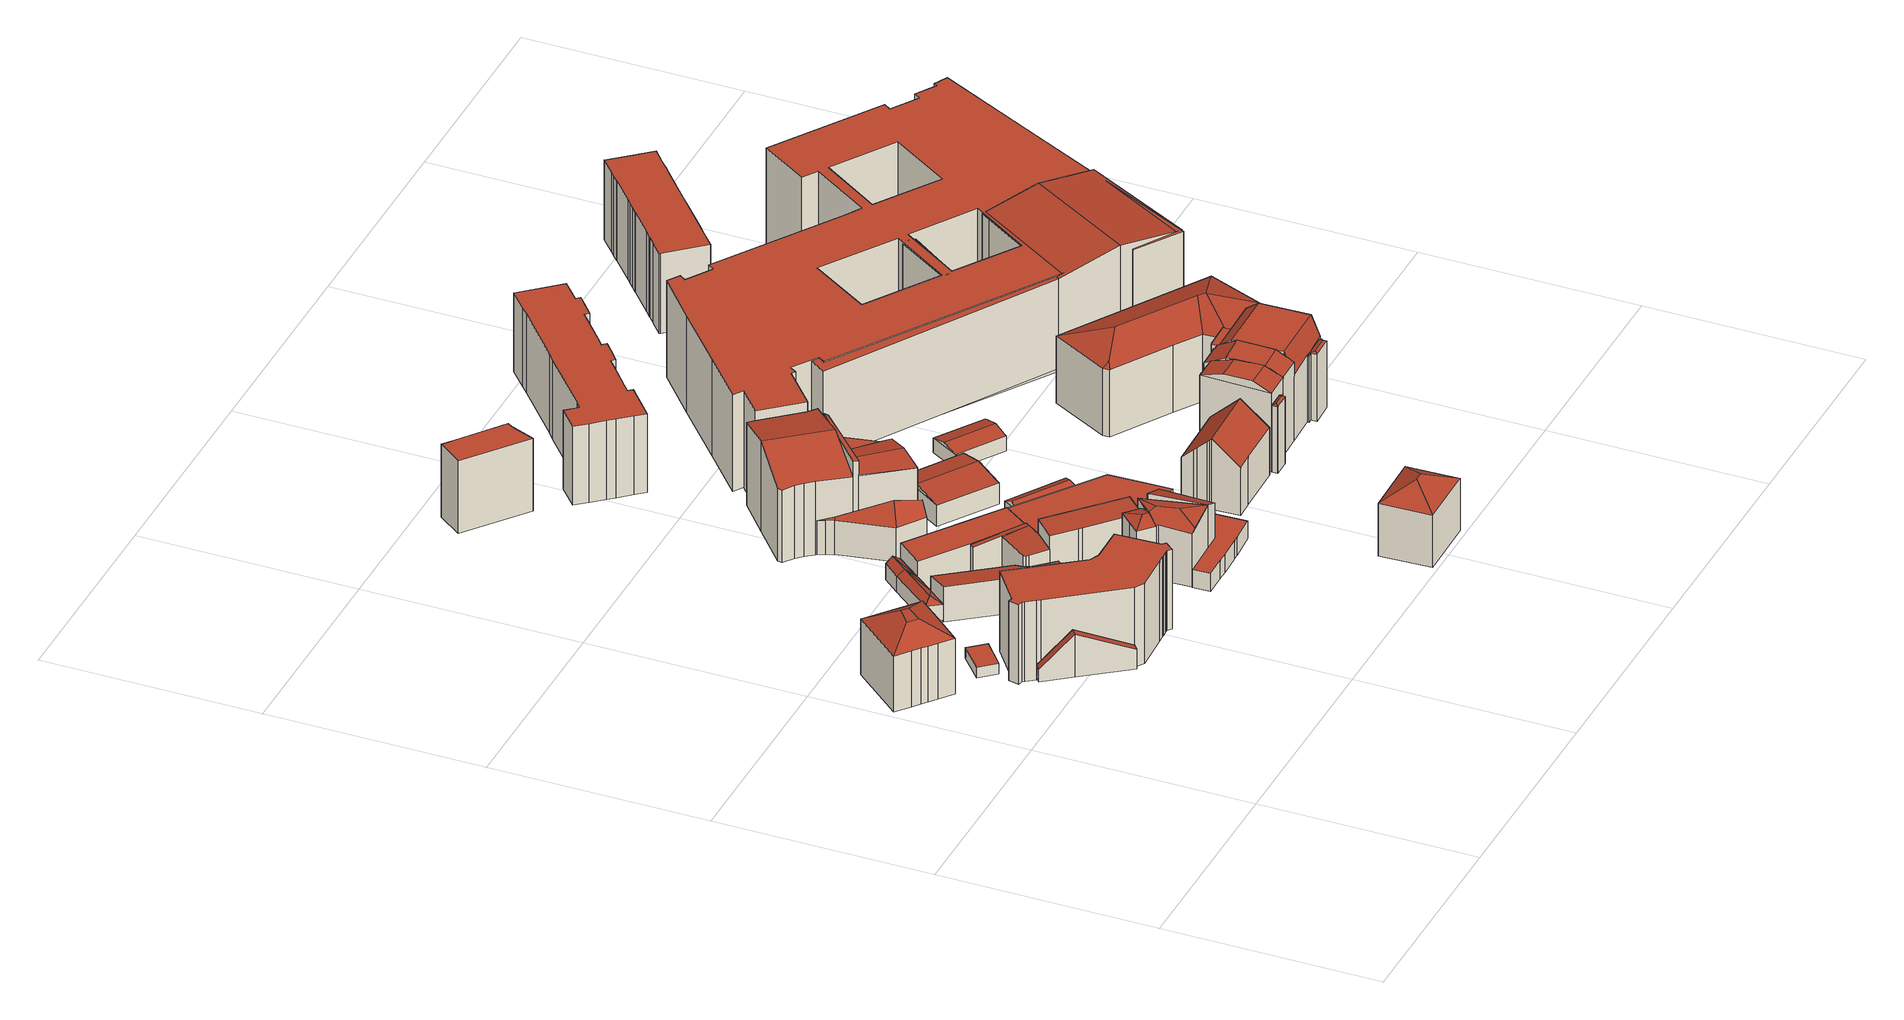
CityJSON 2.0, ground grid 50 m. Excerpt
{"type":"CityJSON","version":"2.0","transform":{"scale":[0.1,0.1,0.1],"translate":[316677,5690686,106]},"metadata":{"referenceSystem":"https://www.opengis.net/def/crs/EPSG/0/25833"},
"CityObjects":{
"building1":{"type":"Building","attributes":{"Dachtyp_tdc":"tdcCutTentRoof","Gemeindeschluessel":14713000,"Dachneigung":30.77,"QualitaetDacherkennung":86,"Geometrietyp2DReferenz":"3000","function":"31001_9998","roofType":"9999","measuredHeight":17.32},"geometry":[{"type":"MultiSurface","lod":"2","boundaries":[[[0,1,2,3]],[[1,4,5,2]],[[4,6,7,5]],[[6,8,9,7]],[[8,10,11,9]],[[10,12,13,11]],[[12,14,15,13]],[[14,16,17,15]],[[16,18,19,17]],[[18,0,3,19]],[[10,8,6,4,1,0,20,21]],[[12,10,21,22]],[[14,12,22,23]],[[0,18,16,14,23,20]],[[23,22,21,20]],[[3,2,5,7,9,11,13,15,17,19]]],"semantics":{"surfaces":[{"type":"WallSurface"},{"type":"RoofSurface"},{"type":"GroundSurface"}],"values":[0,0,0,0,0,0,0,0,0,0,1,1,1,1,1,2]}}]},
"building2":{"type":"Building","attributes":{"Dachtyp_tdc":"tdcGableRoof","Gemeindeschluessel":14713000,"Dachneigung":24.29,"QualitaetDacherkennung":2,"Geometrietyp2DReferenz":"3000","function":"31001_9998","roofType":"3100","measuredHeight":10.59},"geometry":[{"type":"MultiSurface","lod":"2","boundaries":[[[24,25,26,27]],[[25,28,29,26]],[[28,30,31,29]],[[30,32,33,31]],[[32,34,35,33]],[[34,36,37,35]],[[36,24,27,37]],[[32,30,28,25]],[[25,24,36,34,32]],[[27,26,29,31,33,35,37]]],"semantics":{"surfaces":[{"type":"WallSurface"},{"type":"RoofSurface"},{"type":"GroundSurface"}],"values":[0,0,0,0,0,0,0,1,1,2]}}]},
"building3":{"type":"Building","attributes":{"Dachtyp_tdc":"tdcPolyFlatRoof","Gemeindeschluessel":14713000,"Dachneigung":0,"QualitaetDacherkennung":81,"Geometrietyp2DReferenz":"3000","function":"31001_9998","roofType":"1000","measuredHeight":2.64},"geometry":[{"type":"MultiSurface","lod":"2","boundaries":[[[38,39,40,41]],[[39,42,43,40]],[[42,44,45,43]],[[44,38,41,45]],[[44,42,39,38]],[[41,40,43,45]]],"semantics":{"surfaces":[{"type":"WallSurface"},{"type":"RoofSurface"},{"type":"GroundSurface"}],"values":[0,0,0,0,1,2]}}]},
"building4":{"type":"Building","attributes":{"Dachtyp_tdc":"tdcPolyFlatRoof","Gemeindeschluessel":14713000,"Dachneigung":0,"QualitaetDacherkennung":54,"Geometrietyp2DReferenz":"3000","function":"31001_9998","roofType":"1000","measuredHeight":19.59},"geometry":[{"type":"MultiSurface","lod":"2","boundaries":[[[46,47,48,49]],[[47,50,51,48]],[[50,52,53,51]],[[52,54,55,53]],[[54,56,57,55]],[[56,58,59,57]],[[58,60,61,59]],[[60,62,63,61]],[[62,64,65,63]],[[64,66,67,65]],[[66,68,69,67]],[[68,70,71,69]],[[70,72,73,71]],[[72,74,75,73]],[[74,76,77,75]],[[76,78,79,77]],[[78,80,81,79]],[[80,82,83,81]],[[82,84,85,83]],[[84,86,87,85]],[[86,88,89,87]],[[88,90,91,89]],[[90,92,93,91]],[[92,46,49,93]],[[92,90,88,86,84,82,80,78,76,74,72,70,68,66,64,62,60,58,56,54,52,50,47,46]],[[49,48,51,53,55,57,59,61,63,65,67,69,71,73,75,77,79,81,83,85,87,89,91,93]]],"semantics":{"surfaces":[{"type":"WallSurface"},{"type":"RoofSurface"},{"type":"GroundSurface"}],"values":[0,0,0,0,0,0,0,0,0,0,0,0,0,0,0,0,0,0,0,0,0,0,0,0,1,2]}}]},
"building5":{"type":"Building","attributes":{"Dachtyp_tdc":"tdcPolyFlatRoof","Gemeindeschluessel":14713000,"Dachneigung":6.85,"QualitaetDacherkennung":54,"Geometrietyp2DReferenz":"3000","function":"31001_9998","roofType":"2100","measuredHeight":8.94},"geometry":[{"type":"MultiSurface","lod":"2","boundaries":[[[94,95,96,97]],[[95,98,99,96]],[[98,100,101,99]],[[100,102,103,101]],[[102,104,105,103]],[[104,106,107,105]],[[106,108,109,107]],[[108,110,111,109]],[[110,94,97,111]],[[110,108,106,104,102,100,98,95,94]],[[97,96,99,101,103,105,107,109,111]]],"semantics":{"surfaces":[{"type":"WallSurface"},{"type":"RoofSurface"},{"type":"GroundSurface"}],"values":[0,0,0,0,0,0,0,0,0,1,2]}}]},
"building6":{"type":"Building","attributes":{"Dachtyp_tdc":"tdcFreeFormRoof","Gemeindeschluessel":14713000,"Dachneigung":36.58,"QualitaetDacherkennung":16,"Geometrietyp2DReferenz":"3000","function":"31001_9998","roofType":"5000","measuredHeight":5.28},"geometry":[{"type":"MultiSurface","lod":"2","boundaries":[[[112,113,114,115]],[[113,116,117,114]],[[116,118,119,117]],[[118,120,121,119]],[[120,122,123,121]],[[122,124,125,123]],[[124,112,115,125]],[[126,120,118]],[[127,120,126]],[[127,122,120]],[[128,122,127]],[[122,128,124]],[[126,118,116]],[[127,126,116,113]],[[128,127,113,112]],[[128,112,124]],[[115,114,117,119,121,123,125]]],"semantics":{"surfaces":[{"type":"WallSurface"},{"type":"RoofSurface"},{"type":"GroundSurface"}],"values":[0,0,0,0,0,0,0,1,1,1,1,1,0,1,1,1,2]}}]},
"building7":{"type":"Building","attributes":{"Gemeindeschluessel":14713000,"Geometrietyp2DReferenz":"3000","function":"31001_9998","roofType":"9999"},"children":["building7-1","building7-2","building7-3"]},
"building7-1":{"type":"BuildingPart","attributes":{"Dachtyp_tdc":"tdcPolyFlatRoof","Dachneigung":0,"QualitaetDacherkennung":57,"Geometrietyp2DReferenz":"3000","roofType":"1000","measuredHeight":8.31},"parents":["building7"],"geometry":[{"type":"MultiSurface","lod":"2","boundaries":[[[129,130,131,132]],[[133,134,135,136,137]],[[134,138,139,135]],[[138,129,132,139]],[[138,134,133,140,130,129]],[[132,131,136,135,139]],[[140,133,137]],[[130,140,137,136,131]]],"semantics":{"surfaces":[{"type":"WallSurface"},{"type":"RoofSurface"},{"type":"GroundSurface"},{"type":"ClosureSurface"}],"values":[0,0,0,0,1,2,0,3]}}]},
"building7-2":{"type":"BuildingPart","attributes":{"Dachtyp_tdc":"tdcPolyFlatRoof","Dachneigung":5.81,"QualitaetDacherkennung":69,"Geometrietyp2DReferenz":"3000","roofType":"2100","measuredHeight":8.95},"parents":["building7"],"geometry":[{"type":"MultiSurface","lod":"2","boundaries":[[[141,142,143,144]],[[142,145,146,143]],[[145,147,148,146]],[[147,149,150,148]],[[151,152,153,154,155]],[[152,141,144,153]],[[152,151,156,149,147,145,142,141]],[[144,143,146,148,150,154,153]],[[155,156,151]],[[154,150,149,156,155]]],"semantics":{"surfaces":[{"type":"WallSurface"},{"type":"RoofSurface"},{"type":"GroundSurface"},{"type":"ClosureSurface"}],"values":[0,0,0,0,0,0,1,2,0,3]}}]},
"building7-3":{"type":"BuildingPart","attributes":{"Dachtyp_tdc":"tdcPolyFlatRoof","Dachneigung":3.25,"QualitaetDacherkennung":55,"Geometrietyp2DReferenz":"3000","roofType":"2100","measuredHeight":8.85},"parents":["building7"],"geometry":[{"type":"MultiSurface","lod":"2","boundaries":[[[157,155,154,131,130]],[[158,159,160,150,149]],[[159,137,136,160]],[[159,158,156,155,157,140,137]],[[136,131,154,150,160]],[[130,140,157]],[[131,136,137,140,130]],[[158,149,156]],[[149,150,154,155,156]]],"semantics":{"surfaces":[{"type":"WallSurface"},{"type":"RoofSurface"},{"type":"GroundSurface"},{"type":"ClosureSurface"}],"values":[0,0,0,1,2,0,3,0,3]}}]},
"building8":{"type":"Building","attributes":{"Dachtyp_tdc":"tdcPolyFlatRoof","Gemeindeschluessel":14713000,"Dachneigung":0,"QualitaetDacherkennung":45,"Geometrietyp2DReferenz":"3000","function":"31001_9998","roofType":"1000","measuredHeight":3.87},"geometry":[{"type":"MultiSurface","lod":"2","boundaries":[[[161,162,163,164]],[[162,165,166,163]],[[165,167,168,166]],[[167,169,170,168]],[[169,161,164,170]],[[169,167,165,162,161]],[[164,163,166,168,170]]],"semantics":{"surfaces":[{"type":"WallSurface"},{"type":"RoofSurface"},{"type":"GroundSurface"}],"values":[0,0,0,0,0,1,2]}}]},
"building9":{"type":"Building","attributes":{"Gemeindeschluessel":14713000,"Geometrietyp2DReferenz":"3000","function":"31001_9998","roofType":"9999"},"children":["building9-1","building9-2","building9-3","building9-4"]},
"building9-1":{"type":"BuildingPart","attributes":{"Dachtyp_tdc":"tdcPolyFlatRoof","Dachneigung":25.01,"QualitaetDacherkennung":68,"Geometrietyp2DReferenz":"3000","roofType":"2100","measuredHeight":16.07},"parents":["building9"],"geometry":[{"type":"MultiSurface","lod":"2","boundaries":[[[171,172,173,174]],[[175,176,177,178,179]],[[176,171,174,177]],[[176,175,172,171]],[[174,173,178,177]],[[179,172,175]],[[178,173,172,179]]],"semantics":{"surfaces":[{"type":"WallSurface"},{"type":"RoofSurface"},{"type":"GroundSurface"},{"type":"ClosureSurface"}],"values":[0,0,0,1,2,0,3]}}]},
"building9-2":{"type":"BuildingPart","attributes":{"Dachtyp_tdc":"tdcHipAndGableRoof","Dachneigung":17.45,"QualitaetDacherkennung":55,"Geometrietyp2DReferenz":"3000","roofType":"5000","measuredHeight":14.5},"parents":["building9"],"geometry":[{"type":"MultiSurface","lod":"2","boundaries":[[[180,181,182,183]],[[181,184,185,186,182]],[[187,180,183,188]],[[189,190,180,191]],[[180,187,192,193,191]],[[194,189,191,193,195]],[[184,189,194,196]],[[181,190,189,184]],[[180,190,181]],[[183,182,186,197,188]],[[198,185,184,196]],[[198,197,186,185]],[[188,197,198,196,187]],[[196,194,195,192,187]],[[192,195,193]]],"semantics":{"surfaces":[{"type":"WallSurface"},{"type":"RoofSurface"},{"type":"GroundSurface"},{"type":"ClosureSurface"}],"values":[0,0,0,1,1,1,0,0,0,2,0,3,3,3,3]}}]},
"building9-3":{"type":"BuildingPart","attributes":{"Dachtyp_tdc":"tdcPolyFlatRoof","Dachneigung":3.43,"QualitaetDacherkennung":65,"Geometrietyp2DReferenz":"3000","roofType":"2100","measuredHeight":12.59},"parents":["building9"],"geometry":[{"type":"MultiSurface","lod":"2","boundaries":[[[185,199,200,186]],[[199,201,202,200]],[[201,203,204,202]],[[203,205,206,204]],[[205,207,208,206]],[[207,209,210,208]],[[209,207,205,203,201,199,185,198]],[[197,186,200,202,204,206,208,210]],[[186,197,198,185]],[[210,209,198,197]]],"semantics":{"surfaces":[{"type":"WallSurface"},{"type":"RoofSurface"},{"type":"GroundSurface"},{"type":"ClosureSurface"}],"values":[0,0,0,0,0,0,1,2,3,3]}}]},
"building9-4":{"type":"BuildingPart","attributes":{"Dachtyp_tdc":"tdcFreeFormRoof","Dachneigung":21.29,"QualitaetDacherkennung":42,"Geometrietyp2DReferenz":"3000","roofType":"5000","measuredHeight":15.21},"parents":["building9"],"geometry":[{"type":"MultiSurface","lod":"2","boundaries":[[[172,211,212,173]],[[211,213,214,212]],[[213,215,187,188,214]],[[172,216,217]],[[218,219,220]],[[216,172,179,218,220]],[[216,220,219,215,213,211,217]],[[211,172,217]],[[210,178,173,212,214,188,197]],[[178,210,209,218,179]],[[172,173,178,179]],[[209,198,196,194,195,218]],[[192,187,215]],[[197,188,187,196,198]],[[196,187,192,195,194]],[[209,210,197,198]],[[215,219,218,195,193,192]],[[192,193,195]]],"semantics":{"surfaces":[{"type":"WallSurface"},{"type":"RoofSurface"},{"type":"GroundSurface"},{"type":"ClosureSurface"}],"values":[0,0,0,1,1,1,1,0,2,0,3,0,0,3,3,3,0,3]}}]},
"building10":{"type":"Building","attributes":{"Gemeindeschluessel":14713000,"Geometrietyp2DReferenz":"3000","function":"31001_9998","roofType":"9999"},"children":["building10-1","building10-2"]},
"building10-1":{"type":"BuildingPart","attributes":{"Dachtyp_tdc":"tdcPolyFlatRoof","Dachneigung":0,"QualitaetDacherkennung":0,"Geometrietyp2DReferenz":"3000","roofType":"9999","measuredHeight":3},"parents":["building10"],"geometry":[{"type":"MultiSurface","lod":"2","boundaries":[[[221,222,223,224,225,226,227,228]],[[228,227,229,230]],[[227,226,231,229]],[[226,225,232,231]],[[225,224,233,232]],[[224,223,234,233]],[[223,222,235,234]],[[221,228,230,236]],[[230,229,231,232,233,234,235,236]],[[236,235,222,221]]],"semantics":{"surfaces":[{"type":"RoofSurface"},{"type":"WallSurface"},{"type":"GroundSurface"},{"type":"ClosureSurface"}],"values":[0,1,1,1,1,1,1,1,2,3]}}]},
"building10-2":{"type":"BuildingPart","attributes":{"Dachtyp_tdc":"tdcPolyFlatRoof","Dachneigung":0,"QualitaetDacherkennung":44,"Geometrietyp2DReferenz":"3000","roofType":"1000","measuredHeight":17.93},"parents":["building10"],"geometry":[{"type":"MultiSurface","lod":"2","boundaries":[[[237,238,221,236,239]],[[240,241,242,235,222]],[[241,243,244,242]],[[243,245,246,244]],[[245,247,248,246]],[[247,249,250,248]],[[249,251,252,250]],[[251,237,239,252]],[[251,249,247,245,243,241,240,238,237]],[[239,236,235,242,244,246,248,250,252]],[[222,221,238,240]],[[222,235,236,221]]],"semantics":{"surfaces":[{"type":"WallSurface"},{"type":"RoofSurface"},{"type":"GroundSurface"},{"type":"ClosureSurface"}],"values":[0,0,0,0,0,0,0,0,1,2,0,3]}}]},
"building11":{"type":"Building","attributes":{"Gemeindeschluessel":14713000,"Geometrietyp2DReferenz":"3000","function":"31001_9998","roofType":"9999"},"children":["building11-1","building11-2","building11-3","building11-4","building11-5"]},
"building11-1":{"type":"BuildingPart","attributes":{"Dachtyp_tdc":"tdcGableRoof","Dachneigung":11.7,"QualitaetDacherkennung":11,"Geometrietyp2DReferenz":"3000","roofType":"3100","measuredHeight":19.28},"parents":["building11"],"geometry":[{"type":"MultiSurface","lod":"2","boundaries":[[[253,254,255,256]],[[254,257,258,259,255]],[[257,260,261,262]],[[263,264,265,261,260,266]],[[254,266,260,257]],[[253,263,266,254]],[[257,262,267]],[[268,269,256,255,259]],[[269,268,270,267,271]],[[256,269,271,253]],[[270,258,257,267]],[[268,259,258,270]],[[264,272,265]],[[271,272,264,263,253]],[[267,262,261,265,272,271]]],"semantics":{"surfaces":[{"type":"WallSurface"},{"type":"RoofSurface"},{"type":"GroundSurface"},{"type":"ClosureSurface"}],"values":[0,0,1,1,0,0,0,2,3,3,0,3,0,3,3]}}]},
"building11-2":{"type":"BuildingPart","attributes":{"Dachtyp_tdc":"tdcPolyFlatRoof","Dachneigung":0,"QualitaetDacherkennung":28,"Geometrietyp2DReferenz":"3000","roofType":"1000","measuredHeight":21.73},"parents":["building11"],"geometry":[{"type":"MultiSurface","lod":"2","boundaries":[[[273,274,275,276,277]],[[274,278,279,280,275]],[[278,274,273,281,282,283,284,285]],[[268,286,287,276,275,280,269]],[[288,270,267,262,285,284,289]],[[286,268,270,288]],[[283,289,284]],[[277,281,273]],[[276,287,282,281,277]],[[287,286,288,289,283,282]],[[262,261,265,272,279,278,285]],[[267,270,268,269,271]],[[267,271,272,265,261,262]],[[269,280,279,272,271]]],"semantics":{"surfaces":[{"type":"WallSurface"},{"type":"RoofSurface"},{"type":"GroundSurface"},{"type":"ClosureSurface"}],"values":[0,0,1,2,0,3,0,0,3,3,0,3,3,3]}}]},
"building11-3":{"type":"BuildingPart","attributes":{"Dachtyp_tdc":"tdcPolyFlatRoof","Dachneigung":0,"QualitaetDacherkennung":30,"Geometrietyp2DReferenz":"3000","roofType":"1000","measuredHeight":18.39},"parents":["building11"],"geometry":[{"type":"MultiSurface","lod":"2","boundaries":[[[279,290,263,253,256,280]],[[290,279,272,264]],[[269,280,256]],[[271,272,279,280,269]],[[264,263,290]],[[271,269,256,253]],[[271,253,263,264,272]]],"semantics":{"surfaces":[{"type":"WallSurface"},{"type":"RoofSurface"},{"type":"GroundSurface"},{"type":"ClosureSurface"}],"values":[0,1,2,3,0,3,3]}}]},
"building11-4":{"type":"BuildingPart","attributes":{"Dachtyp_tdc":"tdcGableRoof","Dachneigung":20.95,"QualitaetDacherkennung":14,"Geometrietyp2DReferenz":"3000","roofType":"3100","measuredHeight":22.27},"parents":["building11"],"geometry":[{"type":"MultiSurface","lod":"2","boundaries":[[[291,292,293,294]],[[292,277,276,293]],[[295,296,297,298,299]],[[296,300,301,297]],[[300,302,303,301]],[[302,304,305,303]],[[304,306,307,305]],[[306,308,309,307]],[[308,310,311,309]],[[310,291,294,311]],[[306,304,302,300,296,295,289,283,312]],[[312,281,277,292,291,310,308,306]],[[294,293,276,287,286,298,297,301,303,305,307,309,311]],[[282,281,312]],[[287,276,277,281,282]],[[283,282,312]],[[287,282,283,289,288,286]],[[299,288,289,295]],[[286,288,299,298]]],"semantics":{"surfaces":[{"type":"WallSurface"},{"type":"RoofSurface"},{"type":"GroundSurface"},{"type":"ClosureSurface"}],"values":[0,0,0,0,0,0,0,0,0,0,1,1,2,0,3,0,3,0,3]}}]},
"building11-5":{"type":"BuildingPart","attributes":{"Dachtyp_tdc":"tdcFreeFormRoof","Dachneigung":56.2,"QualitaetDacherkennung":10,"Geometrietyp2DReferenz":"3000","roofType":"5000","measuredHeight":12.91},"parents":["building11"],"geometry":[{"type":"MultiSurface","lod":"2","boundaries":[[[313,314,315,316]],[[314,317,318,315]],[[317,319,320,318]],[[319,299,298,320]],[[258,313,316,259]],[[299,321,317,322]],[[323,322,317,314]],[[314,313,324,323]],[[324,258,270,288,299,322,323]],[[319,321,299]],[[317,321,319]],[[258,324,313]],[[316,315,318,320,298,286,268,259]],[[259,268,270,258]],[[268,286,288,270]],[[286,298,299,288]]],"semantics":{"surfaces":[{"type":"WallSurface"},{"type":"RoofSurface"},{"type":"GroundSurface"},{"type":"ClosureSurface"}],"values":[0,0,0,0,0,1,1,1,1,0,0,0,2,3,3,3]}}]},
"building12":{"type":"Building","attributes":{"Dachtyp_tdc":"tdcPolyFlatRoof","Gemeindeschluessel":14713000,"Dachneigung":0,"QualitaetDacherkennung":69,"Geometrietyp2DReferenz":"3000","function":"31001_9998","roofType":"1000","measuredHeight":4.41},"geometry":[{"type":"MultiSurface","lod":"2","boundaries":[[[325,326,327,328]],[[326,329,330,327]],[[329,331,332,330]],[[331,333,334,332]],[[333,335,336,334]],[[335,337,338,336]],[[337,339,340,338]],[[339,341,342,340]],[[341,343,344,342]],[[343,345,346,344]],[[345,347,348,346]],[[347,325,328,348]],[[347,345,343,341,339,337,335,333,331,329,326,325]],[[328,327,330,332,334,336,338,340,342,344,346,348]]],"semantics":{"surfaces":[{"type":"WallSurface"},{"type":"RoofSurface"},{"type":"GroundSurface"}],"values":[0,0,0,0,0,0,0,0,0,0,0,0,1,2]}}]},
"building13":{"type":"Building","attributes":{"Dachtyp_tdc":"tdcPolyFlatRoof","Gemeindeschluessel":14713000,"Dachneigung":0,"QualitaetDacherkennung":76,"Geometrietyp2DReferenz":"3000","function":"31001_9998","roofType":"1000","measuredHeight":8.48},"geometry":[{"type":"MultiSurface","lod":"2","boundaries":[[[349,350,351,352]],[[350,353,354,351]],[[353,355,356,354]],[[355,357,358,356]],[[357,359,360,358]],[[359,361,362,360]],[[361,349,352,362]],[[361,359,357,355,353,350,349]],[[352,351,354,356,358,360,362]]],"semantics":{"surfaces":[{"type":"WallSurface"},{"type":"RoofSurface"},{"type":"GroundSurface"}],"values":[0,0,0,0,0,0,0,1,2]}}]},
"building14":{"type":"Building","attributes":{"Dachtyp_tdc":"tdcHipRoof","Gemeindeschluessel":14713000,"Dachneigung":30.79,"QualitaetDacherkennung":61,"Geometrietyp2DReferenz":"3000","function":"31001_9998","roofType":"3200","measuredHeight":16.49},"geometry":[{"type":"MultiSurface","lod":"2","boundaries":[[[363,364,365,366]],[[364,367,368,365]],[[367,369,370,368]],[[369,363,366,370]],[[367,364,371]],[[363,369,372]],[[364,363,372,371]],[[369,367,371,372]],[[366,365,368,370]]],"semantics":{"surfaces":[{"type":"WallSurface"},{"type":"RoofSurface"},{"type":"GroundSurface"}],"values":[0,0,0,0,1,1,1,1,2]}}]},
"building15":{"type":"Building","attributes":{"Dachtyp_tdc":"tdcGableRoof","Gemeindeschluessel":14713000,"Dachneigung":10.18,"QualitaetDacherkennung":48,"Geometrietyp2DReferenz":"3000","function":"31001_9998","roofType":"3100","measuredHeight":6.42},"geometry":[{"type":"MultiSurface","lod":"2","boundaries":[[[373,374,375,376]],[[374,377,378,375]],[[377,379,380,378]],[[379,373,376,380]],[[377,374,381]],[[373,379,382]],[[374,373,382,381]],[[379,377,381,382]],[[376,375,378,380]]],"semantics":{"surfaces":[{"type":"WallSurface"},{"type":"RoofSurface"},{"type":"GroundSurface"}],"values":[0,0,0,0,0,0,1,1,2]}}]},
"building16":{"type":"Building","attributes":{"Gemeindeschluessel":14713000,"Dachneigung":63.31,"Dachorientierung":-57.22,"MittlereTraufHoehe":108.96,"QualitaetDacherkennung":57,"ObjektHoehe":3,"BodenHoehe":107.24,"Geometrietyp2DReferenz":"3000","AbsoluteHoehe":110.24,"Dachflaeche":87.41,"function":"31001_2463","roofType":"5000","measuredHeight":3,"storeysAboveGround":1},"geometry":[{"type":"MultiSurface","lod":"2","boundaries":[[[383,384,385,386]],[[384,387,388,385]],[[387,389,390,388]],[[389,383,386,390]],[[387,384,391]],[[383,389,392]],[[384,383,392,391]],[[389,387,391,392]],[[386,385,388,390]]],"semantics":{"surfaces":[{"type":"WallSurface"},{"type":"RoofSurface"},{"type":"GroundSurface"}],"values":[0,0,0,0,1,0,1,1,2]}}]},
"building17":{"type":"Building","attributes":{"Dachtyp_tdc":"tdcGableRoof","Gemeindeschluessel":14713000,"Dachneigung":42,"QualitaetDacherkennung":46,"Geometrietyp2DReferenz":"3000","function":"31001_9998","roofType":"3100","measuredHeight":17.29},"geometry":[{"type":"MultiSurface","lod":"2","boundaries":[[[393,394,395,396]],[[394,397,398,395]],[[397,399,400,398]],[[399,401,402,400]],[[401,403,404,402]],[[403,405,406,404]],[[405,407,408,406]],[[407,409,410,408]],[[409,411,412,410]],[[411,413,414,412]],[[413,393,396,414]],[[409,407,405,403,401,399,397,394]],[[394,393,413,411,409]],[[396,395,398,400,402,404,406,408,410,412,414]]],"semantics":{"surfaces":[{"type":"WallSurface"},{"type":"RoofSurface"},{"type":"GroundSurface"}],"values":[0,0,0,0,0,0,0,0,0,0,0,1,1,2]}}]},
"building18":{"type":"Building","attributes":{"Dachtyp_tdc":"tdcPolyFlatRoof","Gemeindeschluessel":14713000,"Dachneigung":0,"QualitaetDacherkennung":75,"Geometrietyp2DReferenz":"3000","function":"31001_9998","roofType":"1000","measuredHeight":19.36},"geometry":[{"type":"MultiSurface","lod":"2","boundaries":[[[415,416,417,418]],[[416,419,420,417]],[[419,421,422,420]],[[421,423,424,422]],[[423,425,426,424]],[[425,427,428,426]],[[427,429,430,428]],[[429,431,432,430]],[[431,433,434,432]],[[433,435,436,434]],[[435,437,438,436]],[[437,439,440,438]],[[439,441,442,440]],[[441,443,444,442]],[[443,445,446,444]],[[445,447,448,446]],[[447,449,450,448]],[[449,451,452,450]],[[451,453,454,452]],[[453,455,456,454]],[[455,457,458,456]],[[457,459,460,458]],[[459,461,462,460]],[[461,463,464,462]],[[463,465,466,464]],[[465,467,468,466]],[[467,469,470,468]],[[469,471,472,470]],[[471,473,474,472]],[[473,475,476,474]],[[475,477,478,476]],[[477,479,480,478]],[[479,481,482,480]],[[481,483,484,482]],[[483,485,486,484]],[[485,487,488,486]],[[487,415,418,488]],[[487,485,483,481,479,477,475,473,471,469,467,465,463,461,459,457,455,453,451,449,447,445,443,441,439,437,435,433,431,429,427,425,423,421,419,416,415]],[[418,417,420,422,424,426,428,430,432,434,436,438,440,442,444,446,448,450,452,454,456,458,460,462,464,466,468,470,472,474,476,478,480,482,484,486,488]]],"semantics":{"surfaces":[{"type":"WallSurface"},{"type":"RoofSurface"},{"type":"GroundSurface"}],"values":[0,0,0,0,0,0,0,0,0,0,0,0,0,0,0,0,0,0,0,0,0,0,0,0,0,0,0,0,0,0,0,0,0,0,0,0,0,1,2]}}]},
"building19":{"type":"Building","attributes":{"Dachtyp_tdc":"tdcFreeFormRoof","Gemeindeschluessel":14713000,"Dachneigung":14.92,"QualitaetDacherkennung":78,"Geometrietyp2DReferenz":"3000","function":"31001_9998","roofType":"5000","measuredHeight":4.6},"geometry":[{"type":"MultiSurface","lod":"2","boundaries":[[[489,490,491,492]],[[490,493,494,491]],[[493,495,496,494]],[[495,497,498,496]],[[497,499,500,498]],[[499,501,502,500]],[[501,489,492,502]],[[503,504,505,499,497,495]],[[501,505,504,506,489]],[[489,506,490]],[[490,506,504,503,493]],[[499,505,501]],[[493,503,495]],[[492,491,494,496,498,500,502]]],"semantics":{"surfaces":[{"type":"WallSurface"},{"type":"RoofSurface"},{"type":"GroundSurface"}],"values":[0,0,0,0,0,0,0,1,1,0,0,0,0,2]}}]},
"building20":{"type":"Building","attributes":{"name":"Kunsthalle","Gemeindeschluessel":14713000,"Geometrietyp2DReferenz":"3000","function":"31001_2090","roofType":"9999"},"children":["building20-1","building20-2","building20-3","building20-4","building20-5","building20-6","building20-7"]},
"building20-1":{"type":"BuildingPart","attributes":{"Dachtyp_tdc":"tdcCutGableRoof","Dachneigung":0.77,"QualitaetDacherkennung":31,"Geometrietyp2DReferenz":"3000","roofType":"9999","measuredHeight":21.38},"parents":["building20"],"geometry":[{"type":"MultiSurface","lod":"2","boundaries":[[[507,508,509]],[[510,511,512,513,514]],[[515,516,517,518,519]],[[516,520,521,517]],[[520,507,509,521]],[[522,523,511,510,524,525,526,507,520]],[[516,515,527,528,529]],[[520,516,529,530,531,532,533,522]],[[509,534,535,513,512,536,537,538,539,540,541,518,517,521]],[[510,514,524]],[[526,542,508,507]],[[514,513,535,525,524]],[[525,535,534,542,526]],[[542,534,509,508]],[[543,523,522]],[[536,512,511,523,543]],[[533,543,522]],[[544,530,529]],[[539,538,531,530,544]],[[538,537,532,531]],[[537,536,543,533,532]],[[528,544,529]],[[540,539,544,528,527,545]],[[519,546,547,545,527,515]],[[541,540,545,547,546]],[[519,518,541,546]]],"semantics":{"surfaces":[{"type":"WallSurface"},{"type":"RoofSurface"},{"type":"GroundSurface"},{"type":"ClosureSurface"}],"values":[0,0,0,0,0,1,1,1,2,0,0,3,3,3,0,3,0,0,3,3,3,0,3,0,3,3]}}]},
"building20-2":{"type":"BuildingPart","attributes":{"Dachtyp_tdc":"tdcFreeFormRoof","Dachneigung":18.92,"QualitaetDacherkennung":13,"Geometrietyp2DReferenz":"3000","roofType":"5000","measuredHeight":16.62},"parents":["building20"],"geometry":[{"type":"MultiSurface","lod":"2","boundaries":[[[548,549,550,551]],[[549,552,553,550]],[[552,554,555,553]],[[554,514,513,555]],[[508,556,557,509]],[[556,558,559,557]],[[558,548,551,559]],[[525,524,514,554,552,549,560]],[[549,548,561,560]],[[548,558,561]],[[558,556,508,542]],[[558,542,526,525,560,561]],[[551,550,553,555,513,535,534,509,557,559]],[[535,513,514,524,525]],[[534,535,525,526,542]],[[508,509,534,542]]],"semantics":{"surfaces":[{"type":"WallSurface"},{"type":"RoofSurface"},{"type":"GroundSurface"},{"type":"ClosureSurface"}],"values":[0,0,0,0,0,0,0,1,1,1,1,1,2,3,3,3]}}]},
"building20-3":{"type":"BuildingPart","attributes":{"Dachtyp_tdc":"tdcCutGableRoof","Dachneigung":0.908,"QualitaetDacherkennung":54,"Geometrietyp2DReferenz":"3000","roofType":"9999","measuredHeight":21.54},"parents":["building20"],"geometry":[{"type":"MultiSurface","lod":"2","boundaries":[[[562,563,564,565]],[[563,566,567,564]],[[566,568,569,567]],[[568,570,571,569]],[[570,572,573,571]],[[572,574,575,576,573]],[[577,578,579,512,511]],[[580,530,544,528,574,572,570,568,566,563,562,581,582,583]],[[584,585,586,578,577,523,543,533,587]],[[583,588,589,584,587,580]],[[565,564,567,569,571,573,576,540,539,538,537,536,512,579,590,591]],[[528,527,545,575,574]],[[531,530,580]],[[538,539,544,530,531]],[[539,540,545,527,528,544]],[[545,540,576,575]],[[587,532,531,580]],[[532,537,538,531]],[[577,511,523]],[[533,532,587]],[[511,512,536,543,523]],[[537,532,533,543,536]],[[590,579,578,586,592]],[[592,586,585,584]],[[593,588,583]],[[591,590,592,594]],[[594,592,584,589,588,593]],[[582,593,583]],[[562,565,591,594,581]],[[581,594,593,582]]],"semantics":{"surfaces":[{"type":"WallSurface"},{"type":"RoofSurface"},{"type":"GroundSurface"},{"type":"ClosureSurface"}],"values":[0,0,0,0,0,0,0,1,1,1,2,0,0,3,3,3,0,3,0,0,3,3,3,3,0,3,3,0,3,3]}}]},
"building20-4":{"type":"BuildingPart","attributes":{"Dachtyp_tdc":"tdcFreeFormRoof","Dachneigung":26.63,"QualitaetDacherkennung":19,"Geometrietyp2DReferenz":"3000","roofType":"5000","measuredHeight":16.68},"parents":["building20"],"geometry":[{"type":"MultiSurface","lod":"2","boundaries":[[[595,596,597,579]],[[598,599,600,601]],[[599,602,600]],[[602,603,604,605,601,600]],[[605,606,607,596,595,598,601]],[[597,608,609,610,611,612,613,614,615,579]],[[596,607,608,597]],[[607,606,609,608]],[[606,605,610,609]],[[605,604,611,610]],[[604,603,612,611]],[[603,602,613,612]],[[602,599,614,613]],[[595,579,615,598]],[[598,615,614,599]]],"semantics":{"surfaces":[{"type":"WallSurface"},{"type":"RoofSurface"},{"type":"GroundSurface"},{"type":"ClosureSurface"}],"values":[0,1,1,1,1,2,0,0,0,0,0,0,0,3,3]}}]},
"building20-5":{"type":"BuildingPart","attributes":{"Dachtyp_tdc":"tdcCutGableRoof","Dachneigung":0.994,"QualitaetDacherkennung":64,"Geometrietyp2DReferenz":"3000","roofType":"9999","measuredHeight":21.53},"parents":["building20"],"geometry":[{"type":"MultiSurface","lod":"2","boundaries":[[[616,617,618,614,599]],[[617,619,562,565,618]],[[616,620,585,584,589,621,622]],[[617,616,622,623]],[[619,617,623,624,588,593,582]],[[623,622,621,624]],[[579,615,614,618,565,591,590]],[[616,599,598,595,578,620]],[[598,615,579,595]],[[599,614,615,598]],[[620,578,586]],[[581,562,619]],[[578,595,579,590,592,586]],[[592,590,591,594]],[[594,591,565,562,581]],[[624,621,589,588]],[[582,581,619]],[[585,620,586]],[[584,585,586,592]],[[588,589,584,592,594,593]],[[593,594,581,582]]],"semantics":{"surfaces":[{"type":"WallSurface"},{"type":"RoofSurface"},{"type":"GroundSurface"},{"type":"ClosureSurface"}],"values":[0,0,1,0,1,1,2,0,3,3,0,0,3,3,3,0,0,0,3,3,3]}}]},
"building20-6":{"type":"BuildingPart","attributes":{"Dachtyp_tdc":"tdcPolyFlatRoof","Dachneigung":0,"QualitaetDacherkennung":28,"Geometrietyp2DReferenz":"3000","roofType":"1000","measuredHeight":19.13},"parents":["building20"],"geometry":[{"type":"MultiSurface","lod":"2","boundaries":[[[575,625,626,576]],[[625,627,628,626]],[[627,629,630,631,628]],[[629,627,625,575,545,547]],[[541,540,576,626,628,631]],[[540,541,546,547,545]],[[540,545,575,576]],[[546,630,629,547]],[[546,541,631,630]]],"semantics":{"surfaces":[{"type":"WallSurface"},{"type":"RoofSurface"},{"type":"GroundSurface"},{"type":"ClosureSurface"}],"values":[0,0,0,1,2,3,3,0,3]}}]},
"building20-7":{"type":"BuildingPart","attributes":{"Dachtyp_tdc":"tdcFreeFormRoof","Dachneigung":22.41,"QualitaetDacherkennung":59,"Geometrietyp2DReferenz":"3000","roofType":"5000","measuredHeight":20.27},"parents":["building20"],"geometry":[{"type":"MultiSurface","lod":"2","boundaries":[[[632,633,634,635]],[[633,636,637,634]],[[636,638,639,637]],[[638,640,641,639]],[[640,642,643,641]],[[642,644,645,643]],[[644,646,647,645]],[[646,648,649,647]],[[648,650,651,649]],[[650,519,518,651]],[[630,652,653,631]],[[652,632,635,653]],[[546,519,650,648,646,644,642,654]],[[642,640,655,654]],[[640,638,656,657,655]],[[638,636,658,656]],[[636,633,658]],[[633,632,652,657,656,658]],[[652,630,546,654,655,657]],[[635,634,637,639,641,643,645,647,649,651,518,541,631,653]],[[518,519,546,541]],[[631,541,546,630]]],"semantics":{"surfaces":[{"type":"WallSurface"},{"type":"RoofSurface"},{"type":"GroundSurface"},{"type":"ClosureSurface"}],"values":[0,0,0,0,0,0,0,0,0,0,0,0,1,1,1,1,1,1,1,2,3,3]}}]},
"building21":{"type":"Building","attributes":{"Gemeindeschluessel":14713000,"Dachneigung":81.98,"Dachorientierung":30.63,"MittlereTraufHoehe":131.14,"QualitaetDacherkennung":27,"ObjektHoehe":24.25,"BodenHoehe":108.37,"Geometrietyp2DReferenz":"3000","AbsoluteHoehe":132.62,"Dachflaeche":853.65,"function":"31001_9998","roofType":"3100","measuredHeight":24.25,"storeysAboveGround":8},"children":["building21-1"],"geometry":[{"type":"MultiSurface","lod":"2","boundaries":[[[659,660,661,662]],[[663,664,665,666]],[[664,667,668,665]],[[667,669,670,668]],[[669,671,672,670]],[[671,659,662,672]],[[667,664,663,660,659]],[[659,671,669,667]],[[662,661,666,665,668,670,672]],[[666,661,660,663]]],"semantics":{"surfaces":[{"type":"WallSurface"},{"type":"RoofSurface"},{"type":"GroundSurface"},{"type":"ClosureSurface"}],"values":[0,0,0,0,0,0,1,1,2,3]}}]},
"building21-1":{"type":"BuildingPart","attributes":{"Dachneigung":90,"Dachorientierung":0,"MittlereTraufHoehe":130.55,"QualitaetDacherkennung":100,"BodenHoehe":108.37,"ObjektTeilHoehe":22.18,"Geometrietyp2DReferenz":"3000","AbsoluteHoehe":130.55,"Dachflaeche":833.85,"roofType":"1000","measuredHeight":22.18,"storeysAboveGround":7},"parents":["building21"],"geometry":[{"type":"MultiSurface","lod":"2","boundaries":[[[673,674,675,676]],[[674,677,678,675]],[[677,679,680,678]],[[679,663,666,680]],[[673,676,661,660]],[[660,663,679,677,674,673]],[[676,675,678,680,666,661]],[[660,661,666,663]]],"semantics":{"surfaces":[{"type":"WallSurface"},{"type":"RoofSurface"},{"type":"GroundSurface"},{"type":"ClosureSurface"}],"values":[0,0,0,0,0,1,2,3]}}]},
"building22":{"type":"Building","attributes":{"Dachtyp_tdc":"tdcPolyFlatRoof","Gemeindeschluessel":14713000,"Dachneigung":0,"QualitaetDacherkennung":40,"Geometrietyp2DReferenz":"3000","function":"31001_9998","roofType":"1000","measuredHeight":23.8},"geometry":[{"type":"MultiSurface","lod":"2","boundaries":[[[681,682,683,684]],[[682,685,686,683]],[[685,687,688,686]],[[687,689,690,688]],[[689,691,692,690]],[[691,693,694,692]],[[693,695,696,694]],[[695,697,698,696]],[[697,699,700,698]],[[699,701,702,700]],[[701,703,704,702]],[[703,705,706,704]],[[705,707,708,706]],[[707,709,710,708]],[[711,712,713,714]],[[712,715,716,713]],[[717,718,719,720]],[[718,721,722,719]],[[721,723,724,722]],[[723,717,720,724]],[[715,725,726,716]],[[725,711,714,726]],[[709,727,728,710]],[[727,729,730,728]],[[729,731,732,730]],[[731,733,734,732]],[[733,735,736,734]],[[735,737,738,736]],[[737,739,740,738]],[[739,741,742,740]],[[741,743,744,742]],[[743,745,746,744]],[[745,747,748,746]],[[747,749,750,748]],[[749,751,752,750]],[[751,753,754,752]],[[753,755,756,754]],[[755,757,758,756]],[[757,759,760,758]],[[759,761,762,760]],[[761,763,764,762]],[[763,765,766,764]],[[767,768,769,770]],[[768,771,772,769]],[[771,773,774,772]],[[773,767,770,774]],[[765,775,776,766]],[[775,681,684,776]],[[775,765,763,761,759,757,755,753,751,749,747,745,743,741,739,737,735,733,731,729,727,709,707,705,703,701,699,697,695,693,691,689,687,685,682,681],[767,773,771,768],[717,723,721,718],[711,725,715,712]],[[684,683,686,688,690,692,694,696,698,700,702,704,706,708,710,728,730,732,734,736,738,740,742,744,746,748,750,752,754,756,758,760,762,764,766,776],[720,719,722,724],[714,713,716,726],[770,769,772,774]]],"semantics":{"surfaces":[{"type":"WallSurface"},{"type":"RoofSurface"},{"type":"GroundSurface"}],"values":[0,0,0,0,0,0,0,0,0,0,0,0,0,0,0,0,0,0,0,0,0,0,0,0,0,0,0,0,0,0,0,0,0,0,0,0,0,0,0,0,0,0,0,0,0,0,0,0,1,2]}}]},
"building23":{"type":"Building","attributes":{"Gemeindeschluessel":14713000,"Dachneigung":79.99,"Dachorientierung":-145.91,"MittlereTraufHoehe":130.44,"QualitaetDacherkennung":94,"ObjektHoehe":22.23,"BodenHoehe":108.46,"Geometrietyp2DReferenz":"3000","AbsoluteHoehe":130.69,"Dachflaeche":43.92,"function":"31001_9998","roofType":"3100","measuredHeight":22.23,"storeysAboveGround":7},"geometry":[{"type":"MultiSurface","lod":"2","boundaries":[[[777,778,779,780]],[[778,781,782,779]],[[781,783,784,782]],[[783,777,780,784]],[[781,778,785]],[[777,783,786]],[[778,777,786,785]],[[783,781,785,786]],[[780,779,782,784]]],"semantics":{"surfaces":[{"type":"WallSurface"},{"type":"RoofSurface"},{"type":"GroundSurface"}],"values":[0,0,0,0,0,0,1,1,2]}}]},
"building24":{"type":"Building","attributes":{"Dachtyp_tdc":"tdcPolyFlatRoof","Gemeindeschluessel":14713000,"Dachneigung":0,"QualitaetDacherkennung":80,"Geometrietyp2DReferenz":"3000","function":"31001_9998","roofType":"1000","measuredHeight":19.67},"geometry":[{"type":"MultiSurface","lod":"2","boundaries":[[[787,788,789,790]],[[788,791,792,789]],[[791,793,794,792]],[[793,795,796,794]],[[795,797,798,796]],[[797,799,800,798]],[[799,801,802,800]],[[801,803,804,802]],[[803,805,806,804]],[[805,807,808,806]],[[807,809,810,808]],[[809,811,812,810]],[[811,813,814,812]],[[813,815,816,814]],[[815,817,818,816]],[[817,819,820,818]],[[819,821,822,820]],[[821,823,824,822]],[[823,825,826,824]],[[825,827,828,826]],[[827,829,830,828]],[[829,831,832,830]],[[831,833,834,832]],[[833,835,836,834]],[[835,837,838,836]],[[837,839,840,838]],[[839,841,842,840]],[[841,787,790,842]],[[841,839,837,835,833,831,829,827,825,823,821,819,817,815,813,811,809,807,805,803,801,799,797,795,793,791,788,787]],[[790,789,792,794,796,798,800,802,804,806,808,810,812,814,816,818,820,822,824,826,828,830,832,834,836,838,840,842]]],"semantics":{"surfaces":[{"type":"WallSurface"},{"type":"RoofSurface"},{"type":"GroundSurface"}],"values":[0,0,0,0,0,0,0,0,0,0,0,0,0,0,0,0,0,0,0,0,0,0,0,0,0,0,0,0,1,2]}}]}
},
"vertices":[
[120,721,153],[90,747,153],[90,747,16],[120,721,16],[72,761,153],[72,761,16],[60,771,153],[60,771,16],[42,785,153],[42,785,16],[10,811,153],[10,811,16],[110,928,153],[110,928,16],[220,837,153],[220,837,16],[216,833,153],[216,833,16],[175,784,153],[175,784,16],[111,798,186],[89,816,186],[119,843,190],[133,831,190],
[240,581,63],[279,528,129],[279,528,24],[240,581,24],[357,423,71],[357,423,24],[342,412,71],[342,412,24],[264,516,129],[264,516,24],[218,577,54],[218,577,24],[234,589,54],[234,589,24],
[246,753,45],[278,716,45],[278,716,19],[246,753,19],[220,667,45],[220,667,19],[188,703,45],[188,703,19],
[517,408,212],[507,416,212],[507,416,16],[517,408,16],[505,416,212],[505,416,16],[501,416,212],[501,416,16],[488,415,212],[488,415,16],[483,415,212],[483,415,16],[466,414,212],[466,414,16],[378,410,212],[378,410,16],[357,423,212],[357,423,16],[240,581,212],[240,581,16],[234,589,212],[234,589,16],[219,609,212],[219,609,16],[215,614,212],[215,614,16],[204,616,212],[204,616,16],[209,640,212],[209,640,16],[220,638,212],[220,638,16],[303,701,212],[303,701,16],[337,655,212],[337,655,16],[416,548,212],[416,548,16],[438,538,212],[438,538,16],[522,540,212],[522,540,16],[526,436,212],[526,436,16],[530,432,212],[530,432,16],[534,429,212],[534,429,16],
[453,670,107],[470,690,104],[470,690,17],[453,670,17],[353,848,104],[353,848,17],[389,892,97],[389,892,17],[494,749,97],[494,749,17],[494,730,99],[494,730,17],[502,713,99],[502,713,17],[542,673,98],[542,673,17],[497,627,106],[497,627,17],
[330,879,61],[410,977,61],[410,977,22],[330,879,22],[444,1016,61],[444,1016,22],[472,995,61],[472,995,22],[424,936,61],[424,936,22],[389,892,61],[389,892,22],[353,848,61],[353,848,22],[458,1006,74],[424,965,74],[354,879,74],
[679,847,100],[635,785,100],[635,785,17],[679,847,17],[526,863,100],[424,936,100],[424,936,17],[526,863,17],[526,863,98],[472,995,100],[472,995,17],[559,840,100],
[565,702,105],[532,734,101],[532,734,17],[565,702,17],[529,739,100],[529,739,17],[528,745,100],[528,745,17],[575,813,100],[575,813,17],[628,775,106],[607,746,106],[607,746,17],[628,775,17],[628,775,105],[609,789,104],
[635,785,105],[575,813,102],[518,853,98],[518,853,17],
[605,638,55],[618,652,55],[618,652,17],[605,638,17],[684,592,55],[684,592,17],[657,564,55],[657,564,17],[631,587,55],[631,587,17],
[801,436,145],[764,435,162],[764,435,16],[801,436,16],[736,558,176],[803,561,145],[803,561,16],[736,558,16],[736,558,162],
[635,540,149],[657,564,149],[657,564,16],[635,540,16],[684,592,149],[684,592,138],[684,592,16],[668,509,149],[668,509,16],[684,592,150],[657,564,150],[681,546,161],[670,511,150],[693,536,161],[717,562,150],[702,546,157],[717,562,149],[717,562,16],[717,562,138],
[618,652,138],[618,652,16],[612,658,138],[612,658,16],[565,702,138],[565,702,16],[607,746,142],[607,746,16],[757,607,142],[757,607,16],[731,578,139],[731,578,16],
[675,432,146],[675,432,16],[672,506,151],[672,506,16],[668,509,150],[722,480,168],[690,432,152],[731,578,162],[693,537,162],[711,529,168],
[311,1922,58],[412,1844,58],[416,1850,58],[413,1852,58],[392,1868,58],[390,1866,58],[334,1910,58],[314,1926,58],[334,1910,28],[314,1926,28],[390,1866,28],[392,1868,28],[413,1852,28],[416,1850,28],[412,1844,28],[311,1922,28],
[288,1940,207],[311,1922,207],[288,1940,28],[412,1844,207],[405,1833,207],[405,1833,28],[404,1830,207],[404,1830,28],[402,1828,207],[402,1828,28],[383,1779,207],[383,1779,28],[382,1776,207],[382,1776,28],[245,1884,207],[245,1884,28],
[657,1121,200],[678,1103,200],[678,1103,20],[657,1121,20],[602,1013,200],[602,1013,103],[602,1013,20],[642,1061,213],[564,1146,213],[528,1112,203],[657,1121,203],[621,1152,204],[594,1175,205],[678,1103,202],[528,1112,200],[528,1112,20],[594,1175,20],[528,1112,103],[594,1175,200],[594,1175,204],
[660,1246,237],[659,1237,237],[659,1237,20],[660,1246,20],[660,1246,230],[637,1216,237],[637,1216,204],[637,1216,20],[629,1218,237],[607,1199,237],[596,1189,237],[521,1122,237],[528,1112,237],[521,1122,20],[607,1199,20],[521,1122,103],[521,1122,199],
[657,1121,204],
[673,1289,223],[693,1275,222],[693,1275,20],[673,1289,20],[473,1186,200],[459,1204,200],[459,1204,20],[473,1186,20],[473,1186,103],[445,1219,199],[445,1219,20],[421,1237,197],[421,1237,20],[421,1247,199],[421,1247,20],[508,1321,243],[508,1321,20],[586,1387,224],[586,1387,20],[599,1374,224],[599,1374,20],[607,1199,243],
[575,981,103],[515,1023,103],[515,1023,20],[575,981,20],[490,1150,103],[490,1150,20],[483,1167,103],[483,1167,20],[483,1167,105],[494,1151,110],[543,1041,149],[588,997,134],
[804,394,59],[752,392,59],[752,392,15],[804,394,15],[728,392,59],[728,392,15],[677,391,59],[677,391,15],[675,432,59],[675,432,15],[801,436,59],[801,436,15],[803,561,59],[803,561,15],[879,563,59],[879,563,15],[884,402,59],[884,402,15],[885,398,59],[885,398,15],[820,394,59],[820,394,15],[808,394,59],[808,394,15],
[790,615,98],[757,607,98],[757,607,14],[790,615,14],[607,746,98],[607,746,14],[679,847,98],[679,847,14],[874,707,98],[874,707,14],[879,563,98],[879,563,14],[803,561,98],[803,561,14],
[927,126,148],[1076,130,147],[1076,130,19],[927,126,19],[1079,8,147],[1079,8,19],[931,6,147],[931,6,19],[1013,68,183],[991,67,183],
[799,916,68],[672,1000,68],[672,1000,17],[799,916,17],[741,1107,71],[741,1107,17],[868,1025,71],[868,1025,17],[712,1062,81],[839,979,81],
[796,902,30],[923,821,30],[923,821,12],[796,902,12],[895,778,30],[895,778,12],[769,860,30],[769,860,12],[903,803,42],[783,881,42],
[955,444,134],[952,508,190],[952,508,17],[955,444,17],[952,512,186],[952,512,17],[952,518,180],[952,518,17],[951,540,160],[951,540,17],[951,547,154],[951,547,17],[950,575,129],[950,575,17],[1111,579,129],[1111,579,17],[1113,513,190],[1113,513,17],[1115,449,134],[1115,449,17],[999,446,134],[999,446,17],
[755,1791,219],[738,1777,219],[738,1777,25],[755,1791,25],[746,1767,219],[746,1767,25],[743,1765,219],[743,1765,25],[727,1751,219],[727,1751,25],[699,1728,219],[699,1728,25],[691,1736,219],[691,1736,25],[676,1723,219],[676,1723,25],[619,1674,219],[619,1674,25],[604,1661,219],[604,1661,25],[612,1651,219],[612,1651,25],[610,1650,219],[610,1650,25],[594,1636,219],[594,1636,25],[541,1590,219],[541,1590,25],[524,1611,219],[524,1611,25],[498,1640,219],[498,1640,25],[485,1656,219],[485,1656,25],[460,1684,219],[460,1684,25],[438,1711,219],[438,1711,25],[485,1753,219],[485,1753,25],[504,1732,219],[504,1732,25],[509,1727,219],[509,1727,25],[522,1738,219],[522,1738,25],[645,1845,219],[645,1845,25],[663,1860,219],[663,1860,25],[781,1962,219],[781,1962,25],[799,1978,219],[799,1978,25],[843,2017,219],[843,2017,25],[917,1932,219],[917,1932,25],[891,1909,219],[891,1909,25],[874,1894,219],[874,1894,25],[881,1884,219],[881,1884,25],[879,1882,219],[879,1882,25],[863,1869,219],[863,1869,25],[834,1844,219],[834,1844,25],[826,1853,219],[826,1853,25],[811,1840,219],[811,1840,25],
[1029,1046,51],[1025,1040,51],[1025,1040,15],[1029,1046,15],[991,987,51],[991,987,15],[987,981,51],[987,981,15],[885,1047,51],[885,1047,15],[882,1049,51],[882,1049,15],[922,1116,51],[922,1116,15],[991,987,53],[1008,1014,61],[902,1083,61],[1025,1040,53],
[1402,459,180],[1402,459,175],[1402,459,15],[1329,457,178],[1255,454,175],[1255,454,15],[1329,457,15],[1329,457,176],[1397,622,210],[1398,595,229],[1398,595,15],[1397,622,15],[1397,622,180],[1402,480,228],[1402,480,15],[1255,477,228],[1255,472,218],[1334,457,178],[1335,457,178],[1344,457,178],[1251,620,208],[1251,611,215],[1251,592,229],[1252,583,229],[1252,580,229],[1254,494,228],[1254,491,228],[1395,459,15],[1335,457,15],[1255,477,15],[1254,494,15],[1252,580,15],[1251,592,15],[1251,620,15],[1317,621,15],[1395,459,178],[1255,477,220],[1251,592,225],[1251,620,207],[1317,621,180],[1317,621,207],
[1393,441,179],[1339,439,179],[1339,439,15],[1393,441,15],[1338,453,179],[1338,453,15],[1329,453,176],[1329,453,15],[1402,456,175],[1402,456,15],[1393,455,179],[1393,455,15],[1346,446,182],[1388,448,182],
[1181,609,214],[1180,624,207],[1180,624,15],[1181,609,15],[1183,624,207],[1183,624,15],[1225,625,207],[1225,625,15],[1237,626,207],[1237,626,15],[1237,623,209],[1237,623,15],[1250,624,209],[1250,624,207],[1250,624,15],[1255,454,207],[1194,452,208],[1194,452,15],[1252,580,231],[1181,605,216],[1182,600,219],[1183,576,231],[1190,491,229],[1191,478,223],[1193,454,209],[1254,494,229],[1185,559,231],[1190,492,229],[1190,491,15],[1183,576,15],[1190,491,211],[1183,576,226],[1183,576,215],
[1194,452,168],[1174,451,178],[1174,451,15],[1172,451,179],[1130,450,179],[1136,443,182],[1165,444,182],[1130,437,179],[1132,437,179],[1170,438,179],[1172,438,179],[1172,446,179],[1174,446,178],[1174,446,15],[1172,446,15],[1172,438,15],[1170,438,15],[1132,437,15],[1130,437,15],[1130,450,15],[1172,451,15],
[1130,450,209],[1124,608,216],[1124,608,15],[1181,609,216],[1194,452,209],[1190,492,230],[1128,491,230],[1126,557,231],[1185,558,231],
[1250,637,207],[1250,637,15],[1255,638,207],[1255,638,15],[1316,640,207],[1316,640,180],[1316,640,15],
[1252,724,180],[1118,807,180],[1118,807,15],[1252,724,15],[1118,822,180],[1118,822,15],[1190,957,180],[1190,957,15],[1518,752,180],[1518,752,15],[1466,622,180],[1466,622,15],[1429,622,180],[1429,622,15],[1425,622,180],[1425,622,15],[1403,622,180],[1403,622,15],[1399,622,180],[1399,622,15],[1314,684,180],[1314,684,15],[1404,713,218],[1405,715,218],[1221,840,214],[1395,731,214],[1136,817,188],
[1429,917,266],[1296,997,245],[1296,997,24],[1429,917,24],[1376,1116,245],[1456,1236,245],[1456,1236,24],[1376,1116,24],[1575,1163,266],[1575,1163,24],[1694,1090,245],[1694,1090,24],[1562,836,245],[1562,836,24],
[792,1305,245],[871,1421,245],[871,1421,24],[792,1305,24],[1208,1217,245],[1208,1217,24],[1231,1204,245],[1231,1204,24],
[1500,1737,247],[1743,1578,247],[1743,1578,9],[1500,1737,9],[1732,1562,247],[1732,1562,9],[1793,1522,247],[1793,1522,9],[1803,1537,247],[1803,1537,9],[1849,1507,247],[1849,1507,9],[1853,1515,247],[1853,1515,9],[1885,1499,247],[1885,1499,9],[1774,1274,247],[1774,1274,9],[1555,830,247],[1555,830,9],[1451,898,247],[1451,898,9],[1456,905,247],[1456,905,9],[1410,935,247],[1410,935,9],[1420,950,247],[1420,950,9],[1361,988,247],[1361,988,9],[1376,1114,247],[1465,1251,247],[1465,1251,9],[1376,1114,9],[1321,1344,247],[1321,1344,9],[1300,1357,247],[1134,1466,247],[1134,1466,9],[1300,1357,9],[1046,1329,247],[1046,1329,9],[1211,1221,247],[1211,1221,9],[1233,1208,247],[1233,1208,9],[1351,973,247],[1351,973,9],[823,1317,247],[823,1317,9],[833,1332,247],[833,1332,9],[775,1370,247],[775,1370,9],[765,1355,247],[765,1355,9],[755,1361,247],[755,1361,9],[673,1289,247],[673,1289,9],[599,1374,247],[599,1374,9],[658,1425,247],[658,1425,9],[635,1440,247],[635,1440,9],[739,1530,247],[739,1530,9],[866,1641,247],[866,1641,9],[970,1731,247],[970,1731,9],[998,1713,247],[998,1713,9],[988,1698,247],[988,1698,9],[1047,1660,247],[1047,1660,9],[1057,1675,247],[1057,1675,9],[1339,1490,247],[1339,1490,9],[1373,1469,247],[1373,1469,9],[1462,1605,247],[1462,1605,9],[1483,1591,247],[1394,1455,247],[1394,1455,9],[1483,1591,9],[1537,1361,247],[1537,1361,9],[1626,1498,247],[1626,1498,9],[1428,1627,247],[1428,1627,9],
[1208,1217,244],[1289,1342,244],[1289,1342,25],[1208,1217,25],[1316,1325,244],[1316,1325,25],[1231,1204,244],[1231,1204,25],[1303,1334,247],[1219,1211,247],
[1087,1798,223],[1117,1824,223],[1117,1824,27],[1087,1798,27],[1119,1825,223],[1119,1825,27],[1133,1838,223],[1133,1838,27],[1136,1841,223],[1136,1841,27],[1151,1854,223],[1151,1854,27],[1206,1902,223],[1206,1902,27],[1208,1904,223],[1208,1904,27],[1221,1915,223],[1221,1915,27],[1232,1925,223],[1232,1925,27],[1244,1935,223],[1244,1935,27],[1298,1983,223],[1298,1983,27],[1300,1985,223],[1300,1985,27],[1313,1997,223],[1313,1997,27],[1324,2006,223],[1324,2006,27],[1360,2038,223],[1360,2038,27],[1433,1954,223],[1433,1954,27],[1401,1926,223],[1401,1926,27],[1392,1918,223],[1392,1918,27],[1387,1913,223],[1387,1913,27],[1370,1899,223],[1370,1899,27],[1296,1834,223],[1296,1834,27],[1280,1820,223],[1280,1820,27],[1208,1757,223],[1208,1757,27],[1191,1742,223],[1191,1742,27],[1162,1717,223],[1162,1717,27],[1160,1715,223],[1160,1715,27],[1089,1795,223],[1089,1795,27]
]}
